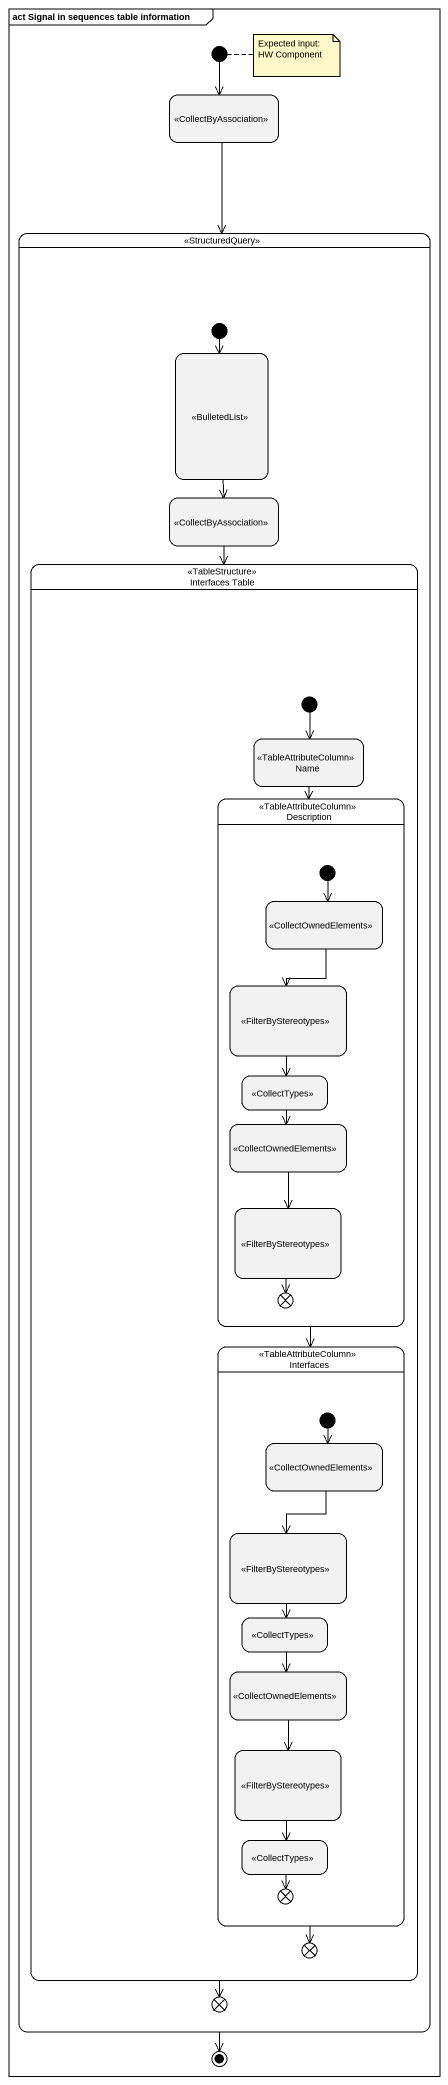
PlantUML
@startuml
mainframe act Signal in sequences table information
hide empty description
state initial1 <<start>>
state " " as state1 <<CollectByAssociation>>
state " " as state2 <<StructuredQuery>> {
  state " " as state3 <<BulletedList>>
  state " " as state4 <<CollectByAssociation>>
  state "Interfaces Table" as Interfaces_Table <<TableStructure>> {
    state Name <<TableAttributeColumn>>
    state Description <<TableAttributeColumn>> {
      state " " as state5 <<CollectOwnedElements>>
      state " " as state6 <<FilterByStereotypes>>
      state " " as state7 <<CollectTypes>>
      state " " as state8 <<CollectOwnedElements>>
      state " " as state9 <<FilterByStereotypes>>
      state flowfinal1 <<end>>
      [*] --> state5
    }
    state Interfaces <<TableAttributeColumn>> {
      state " " as state10 <<CollectOwnedElements>>
      state " " as state11 <<FilterByStereotypes>>
      state " " as state12 <<CollectTypes>>
      state " " as state13 <<CollectOwnedElements>>
      state " " as state14 <<FilterByStereotypes>>
      state " " as state15 <<CollectTypes>>
      state flowfinal2 <<end>>
      [*] --> state10
    }
    state flowfinal3 <<end>>
    [*] --> Name
  }
  state flowfinal4 <<end>>
  [*] --> state3
}
initial1 --> state1
state1 --> state2
state3 --> state4
state4 --> Interfaces_Table
Interfaces_Table --> flowfinal4
Name --> Description
Description --> Interfaces
state5 --> state6
state6 --> state7
state7 --> state8
state8 --> state9
state9 --> flowfinal1
Interfaces --> flowfinal3
state10 --> state11
state11 --> state12
state12 --> state13
state13 --> state14
state14 --> state15
state15 --> flowfinal2
state2 --> [*]
note right of initial1 : Expected input: HW Component
@enduml
